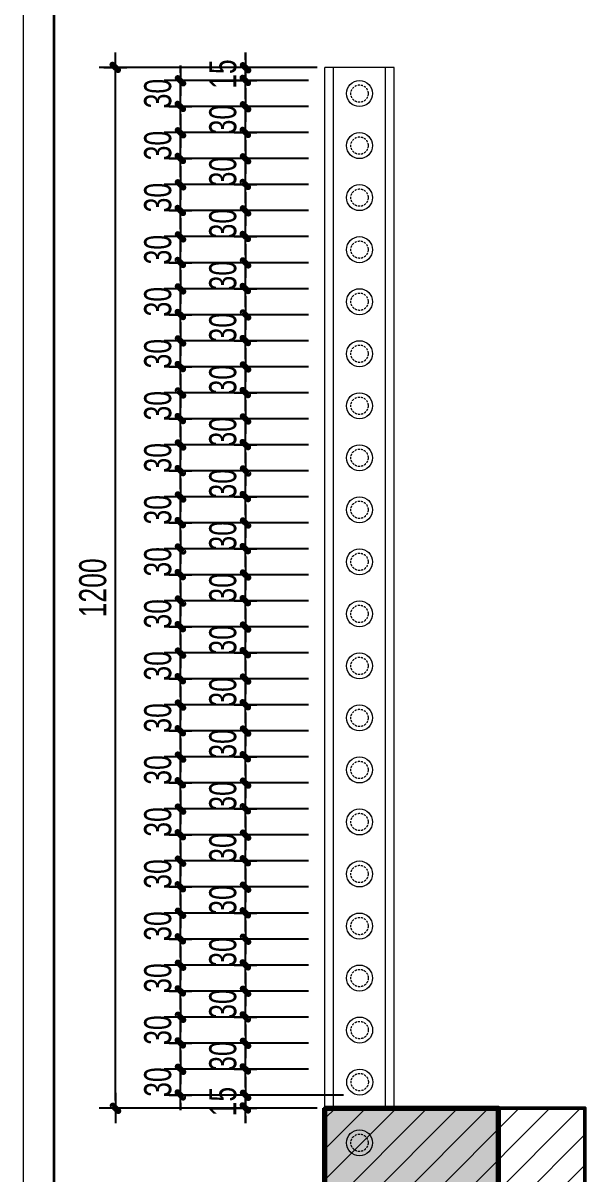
# Model space of a CAD drawing. Header units: inches. Extents: x 88947 to 296847, y 35049 to 161062.
# Drawn here: x 223304 to 224600, y 71814 to 74469 of the extents above; entities that cross this region are included whole.
import ezdxf

# ---------------------------------------------------------------- set-up
doc = ezdxf.new("R2010")
doc.units = ezdxf.units.IN
doc.header["$MEASUREMENT"] = 0
doc.header["$PDMODE"] = 1
doc.linetypes.add('HIDDEN', pattern=[0.375, 0.25, -0.125])
for name, color, linetype, lineweight in [('A-Dims', 145, 'Continuous', 25), ('A-Text', 30, 'Continuous', 9), ('A-Wall', 2, 'Continuous', 35), ('DIM', 7, 'Continuous', 25), ('HATCH', 8, 'Continuous', 5), ('KHUNG 1', 6, 'Continuous', 70), ('KHUNG 2', 144, 'Continuous', 18), ('THAY', 3, 'Continuous', 18), ('TUONG', 4, 'Continuous', 50)]:
    doc.layers.add(name, color=color, linetype=linetype, lineweight=lineweight)
doc.styles.add('VNI-HELVE-CONDENSE', font='VNARIAL.TTF', dxfattribs={"width": 0.7})
doc.dimstyles.new('TAS-25', dxfattribs={"dimscale": 25, "dimtxt": 2.5, "dimasz": 0.7, "dimexe": 1.5, "dimexo": 1.5, "dimgap": 0.8, "dimtad": 1, "dimdec": 0, "dimlfac": 0.5, "dimzin": 3, "dimdsep": 46, "dimtxsty": 'VNI-HELVE-CONDENSE', "dimblk": 'TICK', "dimcen": 2.5, "dimclrt": 71, "dimazin": 2, "dimtfac": 0.75, "dimtdec": 0, "dimtix": 1, "dimtmove": 2, "dimatfit": 2, "dimldrblk": 'TICK123', "dimfxl": 1.5, "dimtolj": 1, "dimtzin": 0, "dimarcsym": 0})

# ---------------------------------------------------------------- blocks, each defined once
blk = doc.blocks.new('TICK')
at = {"layer": 'A-Dims', "color": 1}
for p, q in [((-2, 0), (2, 0)), ((0, 1.5), (0, -1.5))]:
    blk.add_line(p, q, dxfattribs=at)
at = {"layer": 'A-Dims', "color": 1, "const_width": 0.788}
blk.add_lwpolyline([(-0.33, -0.35), (0.38, 0.38)], dxfattribs=at)
at = {"layer": 'A-Dims', "color": 1, "const_width": 0.394}
for points in [[(0.24, 0.52, -0.414214), (0.52, 0.52, -1)], [(0.52, 0.52, -0.414214), (0.52, 0.24, -1)], [(-0.47, -0.21, 0.414214), (-0.47, -0.49, 1)], [(-0.47, -0.49, 0.414214), (-0.19, -0.49, 1)]]:
    blk.add_lwpolyline(points, format="xyb", dxfattribs=at)
blk = doc.blocks.new('*D1655')
at = {"layer": 'Defpoints', "color": 0}
for p in [(223817.4, 71996.3), (224080.9, 71996.3), (224000.4, 71966.3)]:
    blk.add_point(p, dxfattribs=at)
at = {"layer": 'DIM', "color": 0, "lineweight": -2}
for p, q in [((223817.4, 72013.8), (223817.4, 72031.3)), ((224043.4, 71996.3), (223779.9, 71996.3)), ((223817.4, 71966.3), (223817.4, 71996.3)), ((223962.9, 71966.3), (223779.9, 71966.3)), ((223817.4, 71948.8), (223817.4, 71931.3))]:
    blk.add_line(p, q, dxfattribs=at)
at = {"layer": 'DIM', "color": 0, "lineweight": -2, "xscale": 17.5, "yscale": 17.5, "zscale": 17.5}
for p, rotation in [((223817.4, 71996.3), 270), ((223817.4, 71966.3), 90)]:
    blk.add_blockref('TICK', p, dxfattribs=dict(at, rotation=rotation))
at = {"layer": 'DIM', "color": 71, "insert": (223765.5, 71981.3), "char_height": 62.5, "attachment_point": 5, "rotation": 90, "style": 'VNI-HELVE-CONDENSE'}
blk.add_mtext('\\A1;15', dxfattribs=at)
blk = doc.blocks.new('TICK123')
at = {"layer": 'A-Dims', "color": 1}
blk.add_lwpolyline([(0.05, 0, 0, 0.84, 0), (-2.11, 0, 8.4, 8.4, 0)], format="xyseb", dxfattribs=at)
blk = doc.blocks.new('*D1656')
at = {"layer": 'Defpoints', "color": 0}
for p in [(223667.4, 72176.3), (224000.4, 72176.3), (224000.4, 72116.3)]:
    blk.add_point(p, dxfattribs=at)
at = {"layer": 'DIM', "color": 0, "lineweight": -2}
for p, q in [((223667.4, 72193.8), (223667.4, 72211.3)), ((223962.9, 72176.3), (223629.9, 72176.3)), ((223667.4, 72116.3), (223667.4, 72176.3)), ((223962.9, 72116.3), (223629.9, 72116.3)), ((223667.4, 72098.8), (223667.4, 72081.3))]:
    blk.add_line(p, q, dxfattribs=at)
at = {"layer": 'DIM', "color": 0, "lineweight": -2, "xscale": 17.5, "yscale": 17.5, "zscale": 17.5}
for p, rotation in [((223667.4, 72176.3), 270), ((223667.4, 72116.3), 90)]:
    blk.add_blockref('TICK', p, dxfattribs=dict(at, rotation=rotation))
at = {"layer": 'DIM', "color": 71, "insert": (223615.4, 72146.3), "char_height": 62.5, "attachment_point": 5, "rotation": 90, "style": 'VNI-HELVE-CONDENSE'}
blk.add_mtext('\\A1;30', dxfattribs=at)
blk = doc.blocks.new('*D1657')
at = {"layer": 'Defpoints', "color": 0}
for p in [(223817.4, 72236.3), (224000.4, 72236.3), (224000.4, 72176.3)]:
    blk.add_point(p, dxfattribs=at)
at = {"layer": 'DIM', "color": 0, "lineweight": -2}
for p, q in [((223817.4, 72253.8), (223817.4, 72271.3)), ((223962.9, 72236.3), (223779.9, 72236.3)), ((223817.4, 72176.3), (223817.4, 72236.3)), ((223962.9, 72176.3), (223779.9, 72176.3)), ((223817.4, 72158.8), (223817.4, 72141.3))]:
    blk.add_line(p, q, dxfattribs=at)
at = {"layer": 'DIM', "color": 0, "lineweight": -2, "xscale": 17.5, "yscale": 17.5, "zscale": 17.5}
for p, rotation in [((223817.4, 72236.3), 270), ((223817.4, 72176.3), 90)]:
    blk.add_blockref('TICK', p, dxfattribs=dict(at, rotation=rotation))
at = {"layer": 'DIM', "color": 71, "insert": (223765.4, 72206.3), "char_height": 62.5, "attachment_point": 5, "rotation": 90, "style": 'VNI-HELVE-CONDENSE'}
blk.add_mtext('\\A1;30', dxfattribs=at)
blk = doc.blocks.new('*D1658')
at = {"layer": 'Defpoints', "color": 0}
for p in [(223667.4, 72416.3), (224000.4, 72416.3), (224000.4, 72356.3)]:
    blk.add_point(p, dxfattribs=at)
at = {"layer": 'DIM', "color": 0, "lineweight": -2}
for p, q in [((223667.4, 72433.8), (223667.4, 72451.3)), ((223962.9, 72416.3), (223629.9, 72416.3)), ((223667.4, 72356.3), (223667.4, 72416.3)), ((223962.9, 72356.3), (223629.9, 72356.3)), ((223667.4, 72338.8), (223667.4, 72321.3))]:
    blk.add_line(p, q, dxfattribs=at)
at = {"layer": 'DIM', "color": 0, "lineweight": -2, "xscale": 17.5, "yscale": 17.5, "zscale": 17.5}
for p, rotation in [((223667.4, 72416.3), 270), ((223667.4, 72356.3), 90)]:
    blk.add_blockref('TICK', p, dxfattribs=dict(at, rotation=rotation))
at = {"layer": 'DIM', "color": 71, "insert": (223615.4, 72386.3), "char_height": 62.5, "attachment_point": 5, "rotation": 90, "style": 'VNI-HELVE-CONDENSE'}
blk.add_mtext('\\A1;30', dxfattribs=at)
blk = doc.blocks.new('*D1659')
at = {"layer": 'Defpoints', "color": 0}
for p in [(223817.4, 72476.3), (224000.4, 72476.3), (224000.4, 72416.3)]:
    blk.add_point(p, dxfattribs=at)
at = {"layer": 'DIM', "color": 0, "lineweight": -2}
for p, q in [((223817.4, 72493.8), (223817.4, 72511.3)), ((223962.9, 72476.3), (223779.9, 72476.3)), ((223817.4, 72416.3), (223817.4, 72476.3)), ((223962.9, 72416.3), (223779.9, 72416.3)), ((223817.4, 72398.8), (223817.4, 72381.3))]:
    blk.add_line(p, q, dxfattribs=at)
at = {"layer": 'DIM', "color": 0, "lineweight": -2, "xscale": 17.5, "yscale": 17.5, "zscale": 17.5}
for p, rotation in [((223817.4, 72476.3), 270), ((223817.4, 72416.3), 90)]:
    blk.add_blockref('TICK', p, dxfattribs=dict(at, rotation=rotation))
at = {"layer": 'DIM', "color": 71, "insert": (223765.4, 72446.3), "char_height": 62.5, "attachment_point": 5, "rotation": 90, "style": 'VNI-HELVE-CONDENSE'}
blk.add_mtext('\\A1;30', dxfattribs=at)
blk = doc.blocks.new('*D1660')
at = {"layer": 'Defpoints', "color": 0}
for p in [(223667.4, 72536.3), (224000.4, 72536.3), (224000.4, 72476.3)]:
    blk.add_point(p, dxfattribs=at)
at = {"layer": 'DIM', "color": 0, "lineweight": -2}
for p, q in [((223667.4, 72553.8), (223667.4, 72571.3)), ((223962.9, 72536.3), (223629.9, 72536.3)), ((223667.4, 72476.3), (223667.4, 72536.3)), ((223962.9, 72476.3), (223629.9, 72476.3)), ((223667.4, 72458.8), (223667.4, 72441.3))]:
    blk.add_line(p, q, dxfattribs=at)
at = {"layer": 'DIM', "color": 0, "lineweight": -2, "xscale": 17.5, "yscale": 17.5, "zscale": 17.5}
for p, rotation in [((223667.4, 72536.3), 270), ((223667.4, 72476.3), 90)]:
    blk.add_blockref('TICK', p, dxfattribs=dict(at, rotation=rotation))
at = {"layer": 'DIM', "color": 71, "insert": (223615.4, 72506.3), "char_height": 62.5, "attachment_point": 5, "rotation": 90, "style": 'VNI-HELVE-CONDENSE'}
blk.add_mtext('\\A1;30', dxfattribs=at)
blk = doc.blocks.new('*D1661')
at = {"layer": 'Defpoints', "color": 0}
for p in [(223817.4, 72596.3), (224000.4, 72596.3), (224000.4, 72536.3)]:
    blk.add_point(p, dxfattribs=at)
at = {"layer": 'DIM', "color": 0, "lineweight": -2}
for p, q in [((223817.4, 72613.8), (223817.4, 72631.3)), ((223962.9, 72596.3), (223779.9, 72596.3)), ((223817.4, 72536.3), (223817.4, 72596.3)), ((223962.9, 72536.3), (223779.9, 72536.3)), ((223817.4, 72518.8), (223817.4, 72501.3))]:
    blk.add_line(p, q, dxfattribs=at)
at = {"layer": 'DIM', "color": 0, "lineweight": -2, "xscale": 17.5, "yscale": 17.5, "zscale": 17.5}
for p, rotation in [((223817.4, 72596.3), 270), ((223817.4, 72536.3), 90)]:
    blk.add_blockref('TICK', p, dxfattribs=dict(at, rotation=rotation))
at = {"layer": 'DIM', "color": 71, "insert": (223765.4, 72566.3), "char_height": 62.5, "attachment_point": 5, "rotation": 90, "style": 'VNI-HELVE-CONDENSE'}
blk.add_mtext('\\A1;30', dxfattribs=at)
blk = doc.blocks.new('*D1662')
at = {"layer": 'Defpoints', "color": 0}
for p in [(223667.4, 72656.3), (224000.4, 72656.3), (224000.4, 72596.3)]:
    blk.add_point(p, dxfattribs=at)
at = {"layer": 'DIM', "color": 0, "lineweight": -2}
for p, q in [((223667.4, 72673.8), (223667.4, 72691.3)), ((223962.9, 72656.3), (223629.9, 72656.3)), ((223667.4, 72596.3), (223667.4, 72656.3)), ((223962.9, 72596.3), (223629.9, 72596.3)), ((223667.4, 72578.8), (223667.4, 72561.3))]:
    blk.add_line(p, q, dxfattribs=at)
at = {"layer": 'DIM', "color": 0, "lineweight": -2, "xscale": 17.5, "yscale": 17.5, "zscale": 17.5}
for p, rotation in [((223667.4, 72656.3), 270), ((223667.4, 72596.3), 90)]:
    blk.add_blockref('TICK', p, dxfattribs=dict(at, rotation=rotation))
at = {"layer": 'DIM', "color": 71, "insert": (223615.4, 72626.3), "char_height": 62.5, "attachment_point": 5, "rotation": 90, "style": 'VNI-HELVE-CONDENSE'}
blk.add_mtext('\\A1;30', dxfattribs=at)
blk = doc.blocks.new('*D1663')
at = {"layer": 'Defpoints', "color": 0}
for p in [(223817.4, 72716.3), (224000.4, 72716.3), (224000.4, 72656.3)]:
    blk.add_point(p, dxfattribs=at)
at = {"layer": 'DIM', "color": 0, "lineweight": -2}
for p, q in [((223817.4, 72733.8), (223817.4, 72751.3)), ((223962.9, 72716.3), (223779.9, 72716.3)), ((223817.4, 72656.3), (223817.4, 72716.3)), ((223962.9, 72656.3), (223779.9, 72656.3)), ((223817.4, 72638.8), (223817.4, 72621.3))]:
    blk.add_line(p, q, dxfattribs=at)
at = {"layer": 'DIM', "color": 0, "lineweight": -2, "xscale": 17.5, "yscale": 17.5, "zscale": 17.5}
for p, rotation in [((223817.4, 72716.3), 270), ((223817.4, 72656.3), 90)]:
    blk.add_blockref('TICK', p, dxfattribs=dict(at, rotation=rotation))
at = {"layer": 'DIM', "color": 71, "insert": (223765.4, 72686.3), "char_height": 62.5, "attachment_point": 5, "rotation": 90, "style": 'VNI-HELVE-CONDENSE'}
blk.add_mtext('\\A1;30', dxfattribs=at)
blk = doc.blocks.new('*D1664')
at = {"layer": 'Defpoints', "color": 0}
for p in [(223667.4, 72776.3), (224000.4, 72776.3), (224000.4, 72716.3)]:
    blk.add_point(p, dxfattribs=at)
at = {"layer": 'DIM', "color": 0, "lineweight": -2}
for p, q in [((223667.4, 72793.8), (223667.4, 72811.3)), ((223962.9, 72776.3), (223629.9, 72776.3)), ((223667.4, 72716.3), (223667.4, 72776.3)), ((223962.9, 72716.3), (223629.9, 72716.3)), ((223667.4, 72698.8), (223667.4, 72681.3))]:
    blk.add_line(p, q, dxfattribs=at)
at = {"layer": 'DIM', "color": 0, "lineweight": -2, "xscale": 17.5, "yscale": 17.5, "zscale": 17.5}
for p, rotation in [((223667.4, 72776.3), 270), ((223667.4, 72716.3), 90)]:
    blk.add_blockref('TICK', p, dxfattribs=dict(at, rotation=rotation))
at = {"layer": 'DIM', "color": 71, "insert": (223615.4, 72746.3), "char_height": 62.5, "attachment_point": 5, "rotation": 90, "style": 'VNI-HELVE-CONDENSE'}
blk.add_mtext('\\A1;30', dxfattribs=at)
blk = doc.blocks.new('*D1665')
at = {"layer": 'Defpoints', "color": 0}
for p in [(223817.4, 72836.3), (224000.4, 72836.3), (224000.4, 72776.3)]:
    blk.add_point(p, dxfattribs=at)
at = {"layer": 'DIM', "color": 0, "lineweight": -2}
for p, q in [((223817.4, 72853.8), (223817.4, 72871.3)), ((223962.9, 72836.3), (223779.9, 72836.3)), ((223817.4, 72776.3), (223817.4, 72836.3)), ((223962.9, 72776.3), (223779.9, 72776.3)), ((223817.4, 72758.8), (223817.4, 72741.3))]:
    blk.add_line(p, q, dxfattribs=at)
at = {"layer": 'DIM', "color": 0, "lineweight": -2, "xscale": 17.5, "yscale": 17.5, "zscale": 17.5}
for p, rotation in [((223817.4, 72836.3), 270), ((223817.4, 72776.3), 90)]:
    blk.add_blockref('TICK', p, dxfattribs=dict(at, rotation=rotation))
at = {"layer": 'DIM', "color": 71, "insert": (223765.4, 72806.3), "char_height": 62.5, "attachment_point": 5, "rotation": 90, "style": 'VNI-HELVE-CONDENSE'}
blk.add_mtext('\\A1;30', dxfattribs=at)
blk = doc.blocks.new('*D1666')
at = {"layer": 'Defpoints', "color": 0}
for p in [(223667.4, 72896.3), (224000.4, 72896.3), (224000.4, 72836.3)]:
    blk.add_point(p, dxfattribs=at)
at = {"layer": 'DIM', "color": 0, "lineweight": -2}
for p, q in [((223667.4, 72913.8), (223667.4, 72931.3)), ((223962.9, 72896.3), (223629.9, 72896.3)), ((223667.4, 72836.3), (223667.4, 72896.3)), ((223962.9, 72836.3), (223629.9, 72836.3)), ((223667.4, 72818.8), (223667.4, 72801.3))]:
    blk.add_line(p, q, dxfattribs=at)
at = {"layer": 'DIM', "color": 0, "lineweight": -2, "xscale": 17.5, "yscale": 17.5, "zscale": 17.5}
for p, rotation in [((223667.4, 72896.3), 270), ((223667.4, 72836.3), 90)]:
    blk.add_blockref('TICK', p, dxfattribs=dict(at, rotation=rotation))
at = {"layer": 'DIM', "color": 71, "insert": (223615.4, 72866.3), "char_height": 62.5, "attachment_point": 5, "rotation": 90, "style": 'VNI-HELVE-CONDENSE'}
blk.add_mtext('\\A1;30', dxfattribs=at)
blk = doc.blocks.new('*D1667')
at = {"layer": 'Defpoints', "color": 0}
for p in [(223817.4, 72956.3), (224000.4, 72956.3), (224000.4, 72896.3)]:
    blk.add_point(p, dxfattribs=at)
at = {"layer": 'DIM', "color": 0, "lineweight": -2}
for p, q in [((223817.4, 72973.8), (223817.4, 72991.3)), ((223962.9, 72956.3), (223779.9, 72956.3)), ((223817.4, 72896.3), (223817.4, 72956.3)), ((223962.9, 72896.3), (223779.9, 72896.3)), ((223817.4, 72878.8), (223817.4, 72861.3))]:
    blk.add_line(p, q, dxfattribs=at)
at = {"layer": 'DIM', "color": 0, "lineweight": -2, "xscale": 17.5, "yscale": 17.5, "zscale": 17.5}
for p, rotation in [((223817.4, 72956.3), 270), ((223817.4, 72896.3), 90)]:
    blk.add_blockref('TICK', p, dxfattribs=dict(at, rotation=rotation))
at = {"layer": 'DIM', "color": 71, "insert": (223765.4, 72926.3), "char_height": 62.5, "attachment_point": 5, "rotation": 90, "style": 'VNI-HELVE-CONDENSE'}
blk.add_mtext('\\A1;30', dxfattribs=at)
blk = doc.blocks.new('*D1668')
at = {"layer": 'Defpoints', "color": 0}
for p in [(223667.4, 73016.3), (224000.4, 73016.3), (224000.4, 72956.3)]:
    blk.add_point(p, dxfattribs=at)
at = {"layer": 'DIM', "color": 0, "lineweight": -2}
for p, q in [((223667.4, 73033.8), (223667.4, 73051.3)), ((223962.9, 73016.3), (223629.9, 73016.3)), ((223667.4, 72956.3), (223667.4, 73016.3)), ((223962.9, 72956.3), (223629.9, 72956.3)), ((223667.4, 72938.8), (223667.4, 72921.3))]:
    blk.add_line(p, q, dxfattribs=at)
at = {"layer": 'DIM', "color": 0, "lineweight": -2, "xscale": 17.5, "yscale": 17.5, "zscale": 17.5}
for p, rotation in [((223667.4, 73016.3), 270), ((223667.4, 72956.3), 90)]:
    blk.add_blockref('TICK', p, dxfattribs=dict(at, rotation=rotation))
at = {"layer": 'DIM', "color": 71, "insert": (223615.4, 72986.3), "char_height": 62.5, "attachment_point": 5, "rotation": 90, "style": 'VNI-HELVE-CONDENSE'}
blk.add_mtext('\\A1;30', dxfattribs=at)
blk = doc.blocks.new('*D1669')
at = {"layer": 'Defpoints', "color": 0}
for p in [(223817.4, 73076.3), (224000.4, 73076.3), (224000.4, 73016.3)]:
    blk.add_point(p, dxfattribs=at)
at = {"layer": 'DIM', "color": 0, "lineweight": -2}
for p, q in [((223817.4, 73093.8), (223817.4, 73111.3)), ((223962.9, 73076.3), (223779.9, 73076.3)), ((223817.4, 73016.3), (223817.4, 73076.3)), ((223962.9, 73016.3), (223779.9, 73016.3)), ((223817.4, 72998.8), (223817.4, 72981.3))]:
    blk.add_line(p, q, dxfattribs=at)
at = {"layer": 'DIM', "color": 0, "lineweight": -2, "xscale": 17.5, "yscale": 17.5, "zscale": 17.5}
for p, rotation in [((223817.4, 73076.3), 270), ((223817.4, 73016.3), 90)]:
    blk.add_blockref('TICK', p, dxfattribs=dict(at, rotation=rotation))
at = {"layer": 'DIM', "color": 71, "insert": (223765.4, 73046.3), "char_height": 62.5, "attachment_point": 5, "rotation": 90, "style": 'VNI-HELVE-CONDENSE'}
blk.add_mtext('\\A1;30', dxfattribs=at)
blk = doc.blocks.new('*D1670')
at = {"layer": 'Defpoints', "color": 0}
for p in [(223667.4, 73136.3), (224000.4, 73136.3), (224000.4, 73076.3)]:
    blk.add_point(p, dxfattribs=at)
at = {"layer": 'DIM', "color": 0, "lineweight": -2}
for p, q in [((223667.4, 73153.8), (223667.4, 73171.3)), ((223962.9, 73136.3), (223629.9, 73136.3)), ((223667.4, 73076.3), (223667.4, 73136.3)), ((223962.9, 73076.3), (223629.9, 73076.3)), ((223667.4, 73058.8), (223667.4, 73041.3))]:
    blk.add_line(p, q, dxfattribs=at)
at = {"layer": 'DIM', "color": 0, "lineweight": -2, "xscale": 17.5, "yscale": 17.5, "zscale": 17.5}
for p, rotation in [((223667.4, 73136.3), 270), ((223667.4, 73076.3), 90)]:
    blk.add_blockref('TICK', p, dxfattribs=dict(at, rotation=rotation))
at = {"layer": 'DIM', "color": 71, "insert": (223615.4, 73106.3), "char_height": 62.5, "attachment_point": 5, "rotation": 90, "style": 'VNI-HELVE-CONDENSE'}
blk.add_mtext('\\A1;30', dxfattribs=at)
blk = doc.blocks.new('*D1671')
at = {"layer": 'Defpoints', "color": 0}
for p in [(223817.4, 73196.3), (224000.4, 73196.3), (224000.4, 73136.3)]:
    blk.add_point(p, dxfattribs=at)
at = {"layer": 'DIM', "color": 0, "lineweight": -2}
for p, q in [((223817.4, 73213.8), (223817.4, 73231.3)), ((223962.9, 73196.3), (223779.9, 73196.3)), ((223817.4, 73136.3), (223817.4, 73196.3)), ((223962.9, 73136.3), (223779.9, 73136.3)), ((223817.4, 73118.8), (223817.4, 73101.3))]:
    blk.add_line(p, q, dxfattribs=at)
at = {"layer": 'DIM', "color": 0, "lineweight": -2, "xscale": 17.5, "yscale": 17.5, "zscale": 17.5}
for p, rotation in [((223817.4, 73196.3), 270), ((223817.4, 73136.3), 90)]:
    blk.add_blockref('TICK', p, dxfattribs=dict(at, rotation=rotation))
at = {"layer": 'DIM', "color": 71, "insert": (223765.4, 73166.3), "char_height": 62.5, "attachment_point": 5, "rotation": 90, "style": 'VNI-HELVE-CONDENSE'}
blk.add_mtext('\\A1;30', dxfattribs=at)
blk = doc.blocks.new('*D1672')
at = {"layer": 'Defpoints', "color": 0}
for p in [(223667.4, 73256.3), (224000.4, 73256.3), (224000.4, 73196.3)]:
    blk.add_point(p, dxfattribs=at)
at = {"layer": 'DIM', "color": 0, "lineweight": -2}
for p, q in [((223667.4, 73273.8), (223667.4, 73291.3)), ((223962.9, 73256.3), (223629.9, 73256.3)), ((223667.4, 73196.3), (223667.4, 73256.3)), ((223962.9, 73196.3), (223629.9, 73196.3)), ((223667.4, 73178.8), (223667.4, 73161.3))]:
    blk.add_line(p, q, dxfattribs=at)
at = {"layer": 'DIM', "color": 0, "lineweight": -2, "xscale": 17.5, "yscale": 17.5, "zscale": 17.5}
for p, rotation in [((223667.4, 73256.3), 270), ((223667.4, 73196.3), 90)]:
    blk.add_blockref('TICK', p, dxfattribs=dict(at, rotation=rotation))
at = {"layer": 'DIM', "color": 71, "insert": (223615.4, 73226.3), "char_height": 62.5, "attachment_point": 5, "rotation": 90, "style": 'VNI-HELVE-CONDENSE'}
blk.add_mtext('\\A1;30', dxfattribs=at)
blk = doc.blocks.new('*D1673')
at = {"layer": 'Defpoints', "color": 0}
for p in [(223817.4, 73316.3), (224000.4, 73316.3), (224000.4, 73256.3)]:
    blk.add_point(p, dxfattribs=at)
at = {"layer": 'DIM', "color": 0, "lineweight": -2}
for p, q in [((223817.4, 73333.8), (223817.4, 73351.3)), ((223962.9, 73316.3), (223779.9, 73316.3)), ((223817.4, 73256.3), (223817.4, 73316.3)), ((223962.9, 73256.3), (223779.9, 73256.3)), ((223817.4, 73238.8), (223817.4, 73221.3))]:
    blk.add_line(p, q, dxfattribs=at)
at = {"layer": 'DIM', "color": 0, "lineweight": -2, "xscale": 17.5, "yscale": 17.5, "zscale": 17.5}
for p, rotation in [((223817.4, 73316.3), 270), ((223817.4, 73256.3), 90)]:
    blk.add_blockref('TICK', p, dxfattribs=dict(at, rotation=rotation))
at = {"layer": 'DIM', "color": 71, "insert": (223765.4, 73286.3), "char_height": 62.5, "attachment_point": 5, "rotation": 90, "style": 'VNI-HELVE-CONDENSE'}
blk.add_mtext('\\A1;30', dxfattribs=at)
blk = doc.blocks.new('*D1674')
at = {"layer": 'Defpoints', "color": 0}
for p in [(223667.4, 73376.3), (224000.4, 73376.3), (224000.4, 73316.3)]:
    blk.add_point(p, dxfattribs=at)
at = {"layer": 'DIM', "color": 0, "lineweight": -2}
for p, q in [((223667.4, 73393.8), (223667.4, 73411.3)), ((223962.9, 73376.3), (223629.9, 73376.3)), ((223667.4, 73316.3), (223667.4, 73376.3)), ((223962.9, 73316.3), (223629.9, 73316.3)), ((223667.4, 73298.8), (223667.4, 73281.3))]:
    blk.add_line(p, q, dxfattribs=at)
at = {"layer": 'DIM', "color": 0, "lineweight": -2, "xscale": 17.5, "yscale": 17.5, "zscale": 17.5}
for p, rotation in [((223667.4, 73376.3), 270), ((223667.4, 73316.3), 90)]:
    blk.add_blockref('TICK', p, dxfattribs=dict(at, rotation=rotation))
at = {"layer": 'DIM', "color": 71, "insert": (223615.4, 73346.3), "char_height": 62.5, "attachment_point": 5, "rotation": 90, "style": 'VNI-HELVE-CONDENSE'}
blk.add_mtext('\\A1;30', dxfattribs=at)
blk = doc.blocks.new('*D1675')
at = {"layer": 'Defpoints', "color": 0}
for p in [(223817.4, 73436.3), (224000.4, 73436.3), (224000.4, 73376.3)]:
    blk.add_point(p, dxfattribs=at)
at = {"layer": 'DIM', "color": 0, "lineweight": -2}
for p, q in [((223817.4, 73453.8), (223817.4, 73471.3)), ((223962.9, 73436.3), (223779.9, 73436.3)), ((223817.4, 73376.3), (223817.4, 73436.3)), ((223962.9, 73376.3), (223779.9, 73376.3)), ((223817.4, 73358.8), (223817.4, 73341.3))]:
    blk.add_line(p, q, dxfattribs=at)
at = {"layer": 'DIM', "color": 0, "lineweight": -2, "xscale": 17.5, "yscale": 17.5, "zscale": 17.5}
for p, rotation in [((223817.4, 73436.3), 270), ((223817.4, 73376.3), 90)]:
    blk.add_blockref('TICK', p, dxfattribs=dict(at, rotation=rotation))
at = {"layer": 'DIM', "color": 71, "insert": (223765.4, 73406.3), "char_height": 62.5, "attachment_point": 5, "rotation": 90, "style": 'VNI-HELVE-CONDENSE'}
blk.add_mtext('\\A1;30', dxfattribs=at)
blk = doc.blocks.new('*D1676')
at = {"layer": 'Defpoints', "color": 0}
for p in [(223667.4, 73496.3), (224000.4, 73496.3), (224000.4, 73436.3)]:
    blk.add_point(p, dxfattribs=at)
at = {"layer": 'DIM', "color": 0, "lineweight": -2}
for p, q in [((223667.4, 73513.8), (223667.4, 73531.3)), ((223962.9, 73496.3), (223629.9, 73496.3)), ((223667.4, 73436.3), (223667.4, 73496.3)), ((223962.9, 73436.3), (223629.9, 73436.3)), ((223667.4, 73418.8), (223667.4, 73401.3))]:
    blk.add_line(p, q, dxfattribs=at)
at = {"layer": 'DIM', "color": 0, "lineweight": -2, "xscale": 17.5, "yscale": 17.5, "zscale": 17.5}
for p, rotation in [((223667.4, 73496.3), 270), ((223667.4, 73436.3), 90)]:
    blk.add_blockref('TICK', p, dxfattribs=dict(at, rotation=rotation))
at = {"layer": 'DIM', "color": 71, "insert": (223615.4, 73466.3), "char_height": 62.5, "attachment_point": 5, "rotation": 90, "style": 'VNI-HELVE-CONDENSE'}
blk.add_mtext('\\A1;30', dxfattribs=at)
blk = doc.blocks.new('*D1677')
at = {"layer": 'Defpoints', "color": 0}
for p in [(223817.4, 73556.3), (224000.4, 73556.3), (224000.4, 73496.3)]:
    blk.add_point(p, dxfattribs=at)
at = {"layer": 'DIM', "color": 0, "lineweight": -2}
for p, q in [((223817.4, 73573.8), (223817.4, 73591.3)), ((223962.9, 73556.3), (223779.9, 73556.3)), ((223817.4, 73496.3), (223817.4, 73556.3)), ((223962.9, 73496.3), (223779.9, 73496.3)), ((223817.4, 73478.8), (223817.4, 73461.3))]:
    blk.add_line(p, q, dxfattribs=at)
at = {"layer": 'DIM', "color": 0, "lineweight": -2, "xscale": 17.5, "yscale": 17.5, "zscale": 17.5}
for p, rotation in [((223817.4, 73556.3), 270), ((223817.4, 73496.3), 90)]:
    blk.add_blockref('TICK', p, dxfattribs=dict(at, rotation=rotation))
at = {"layer": 'DIM', "color": 71, "insert": (223765.4, 73526.3), "char_height": 62.5, "attachment_point": 5, "rotation": 90, "style": 'VNI-HELVE-CONDENSE'}
blk.add_mtext('\\A1;30', dxfattribs=at)
blk = doc.blocks.new('*D1678')
at = {"layer": 'Defpoints', "color": 0}
for p in [(223667.4, 73616.3), (224000.4, 73616.3), (224000.4, 73556.3)]:
    blk.add_point(p, dxfattribs=at)
at = {"layer": 'DIM', "color": 0, "lineweight": -2}
for p, q in [((223667.4, 73633.8), (223667.4, 73651.3)), ((223962.9, 73616.3), (223629.9, 73616.3)), ((223667.4, 73556.3), (223667.4, 73616.3)), ((223962.9, 73556.3), (223629.9, 73556.3)), ((223667.4, 73538.8), (223667.4, 73521.3))]:
    blk.add_line(p, q, dxfattribs=at)
at = {"layer": 'DIM', "color": 0, "lineweight": -2, "xscale": 17.5, "yscale": 17.5, "zscale": 17.5}
for p, rotation in [((223667.4, 73616.3), 270), ((223667.4, 73556.3), 90)]:
    blk.add_blockref('TICK', p, dxfattribs=dict(at, rotation=rotation))
at = {"layer": 'DIM', "color": 71, "insert": (223615.4, 73586.3), "char_height": 62.5, "attachment_point": 5, "rotation": 90, "style": 'VNI-HELVE-CONDENSE'}
blk.add_mtext('\\A1;30', dxfattribs=at)
blk = doc.blocks.new('*D1679')
at = {"layer": 'Defpoints', "color": 0}
for p in [(223817.4, 73676.3), (224000.4, 73676.3), (224000.4, 73616.3)]:
    blk.add_point(p, dxfattribs=at)
at = {"layer": 'DIM', "color": 0, "lineweight": -2}
for p, q in [((223817.4, 73693.8), (223817.4, 73711.3)), ((223962.9, 73676.3), (223779.9, 73676.3)), ((223817.4, 73616.3), (223817.4, 73676.3)), ((223962.9, 73616.3), (223779.9, 73616.3)), ((223817.4, 73598.8), (223817.4, 73581.3))]:
    blk.add_line(p, q, dxfattribs=at)
at = {"layer": 'DIM', "color": 0, "lineweight": -2, "xscale": 17.5, "yscale": 17.5, "zscale": 17.5}
for p, rotation in [((223817.4, 73676.3), 270), ((223817.4, 73616.3), 90)]:
    blk.add_blockref('TICK', p, dxfattribs=dict(at, rotation=rotation))
at = {"layer": 'DIM', "color": 71, "insert": (223765.4, 73646.3), "char_height": 62.5, "attachment_point": 5, "rotation": 90, "style": 'VNI-HELVE-CONDENSE'}
blk.add_mtext('\\A1;30', dxfattribs=at)
blk = doc.blocks.new('*D1680')
at = {"layer": 'Defpoints', "color": 0}
for p in [(223667.4, 73736.3), (224000.4, 73736.3), (224000.4, 73676.3)]:
    blk.add_point(p, dxfattribs=at)
at = {"layer": 'DIM', "color": 0, "lineweight": -2}
for p, q in [((223667.4, 73753.8), (223667.4, 73771.3)), ((223962.9, 73736.3), (223629.9, 73736.3)), ((223667.4, 73676.3), (223667.4, 73736.3)), ((223962.9, 73676.3), (223629.9, 73676.3)), ((223667.4, 73658.8), (223667.4, 73641.3))]:
    blk.add_line(p, q, dxfattribs=at)
at = {"layer": 'DIM', "color": 0, "lineweight": -2, "xscale": 17.5, "yscale": 17.5, "zscale": 17.5}
for p, rotation in [((223667.4, 73736.3), 270), ((223667.4, 73676.3), 90)]:
    blk.add_blockref('TICK', p, dxfattribs=dict(at, rotation=rotation))
at = {"layer": 'DIM', "color": 71, "insert": (223615.4, 73706.3), "char_height": 62.5, "attachment_point": 5, "rotation": 90, "style": 'VNI-HELVE-CONDENSE'}
blk.add_mtext('\\A1;30', dxfattribs=at)
blk = doc.blocks.new('*D1681')
at = {"layer": 'Defpoints', "color": 0}
for p in [(223817.4, 73796.3), (224000.4, 73796.3), (224000.4, 73736.3)]:
    blk.add_point(p, dxfattribs=at)
at = {"layer": 'DIM', "color": 0, "lineweight": -2}
for p, q in [((223817.4, 73813.8), (223817.4, 73831.3)), ((223962.9, 73796.3), (223779.9, 73796.3)), ((223817.4, 73736.3), (223817.4, 73796.3)), ((223962.9, 73736.3), (223779.9, 73736.3)), ((223817.4, 73718.8), (223817.4, 73701.3))]:
    blk.add_line(p, q, dxfattribs=at)
at = {"layer": 'DIM', "color": 0, "lineweight": -2, "xscale": 17.5, "yscale": 17.5, "zscale": 17.5}
for p, rotation in [((223817.4, 73796.3), 270), ((223817.4, 73736.3), 90)]:
    blk.add_blockref('TICK', p, dxfattribs=dict(at, rotation=rotation))
at = {"layer": 'DIM', "color": 71, "insert": (223765.4, 73766.3), "char_height": 62.5, "attachment_point": 5, "rotation": 90, "style": 'VNI-HELVE-CONDENSE'}
blk.add_mtext('\\A1;30', dxfattribs=at)
blk = doc.blocks.new('*D1682')
at = {"layer": 'Defpoints', "color": 0}
for p in [(223667.4, 73856.3), (224000.4, 73856.3), (224000.4, 73796.3)]:
    blk.add_point(p, dxfattribs=at)
at = {"layer": 'DIM', "color": 0, "lineweight": -2}
for p, q in [((223667.4, 73873.8), (223667.4, 73891.3)), ((223962.9, 73856.3), (223629.9, 73856.3)), ((223667.4, 73796.3), (223667.4, 73856.3)), ((223962.9, 73796.3), (223629.9, 73796.3)), ((223667.4, 73778.8), (223667.4, 73761.3))]:
    blk.add_line(p, q, dxfattribs=at)
at = {"layer": 'DIM', "color": 0, "lineweight": -2, "xscale": 17.5, "yscale": 17.5, "zscale": 17.5}
for p, rotation in [((223667.4, 73856.3), 270), ((223667.4, 73796.3), 90)]:
    blk.add_blockref('TICK', p, dxfattribs=dict(at, rotation=rotation))
at = {"layer": 'DIM', "color": 71, "insert": (223615.4, 73826.3), "char_height": 62.5, "attachment_point": 5, "rotation": 90, "style": 'VNI-HELVE-CONDENSE'}
blk.add_mtext('\\A1;30', dxfattribs=at)
blk = doc.blocks.new('*D1683')
at = {"layer": 'Defpoints', "color": 0}
for p in [(223817.4, 73916.3), (224000.4, 73916.3), (224000.4, 73856.3)]:
    blk.add_point(p, dxfattribs=at)
at = {"layer": 'DIM', "color": 0, "lineweight": -2}
for p, q in [((223817.4, 73933.8), (223817.4, 73951.3)), ((223962.9, 73916.3), (223779.9, 73916.3)), ((223817.4, 73856.3), (223817.4, 73916.3)), ((223962.9, 73856.3), (223779.9, 73856.3)), ((223817.4, 73838.8), (223817.4, 73821.3))]:
    blk.add_line(p, q, dxfattribs=at)
at = {"layer": 'DIM', "color": 0, "lineweight": -2, "xscale": 17.5, "yscale": 17.5, "zscale": 17.5}
for p, rotation in [((223817.4, 73916.3), 270), ((223817.4, 73856.3), 90)]:
    blk.add_blockref('TICK', p, dxfattribs=dict(at, rotation=rotation))
at = {"layer": 'DIM', "color": 71, "insert": (223765.4, 73886.3), "char_height": 62.5, "attachment_point": 5, "rotation": 90, "style": 'VNI-HELVE-CONDENSE'}
blk.add_mtext('\\A1;30', dxfattribs=at)
blk = doc.blocks.new('*D1684')
at = {"layer": 'Defpoints', "color": 0}
for p in [(223667.4, 73976.3), (224000.4, 73976.3), (224000.4, 73916.3)]:
    blk.add_point(p, dxfattribs=at)
at = {"layer": 'DIM', "color": 0, "lineweight": -2}
for p, q in [((223667.4, 73993.8), (223667.4, 74011.3)), ((223962.9, 73976.3), (223629.9, 73976.3)), ((223667.4, 73916.3), (223667.4, 73976.3)), ((223962.9, 73916.3), (223629.9, 73916.3)), ((223667.4, 73898.8), (223667.4, 73881.3))]:
    blk.add_line(p, q, dxfattribs=at)
at = {"layer": 'DIM', "color": 0, "lineweight": -2, "xscale": 17.5, "yscale": 17.5, "zscale": 17.5}
for p, rotation in [((223667.4, 73976.3), 270), ((223667.4, 73916.3), 90)]:
    blk.add_blockref('TICK', p, dxfattribs=dict(at, rotation=rotation))
at = {"layer": 'DIM', "color": 71, "insert": (223615.4, 73946.3), "char_height": 62.5, "attachment_point": 5, "rotation": 90, "style": 'VNI-HELVE-CONDENSE'}
blk.add_mtext('\\A1;30', dxfattribs=at)
blk = doc.blocks.new('*D1685')
at = {"layer": 'Defpoints', "color": 0}
for p in [(223817.4, 74036.3), (224000.4, 74036.3), (224000.4, 73976.3)]:
    blk.add_point(p, dxfattribs=at)
at = {"layer": 'DIM', "color": 0, "lineweight": -2}
for p, q in [((223817.4, 74053.8), (223817.4, 74071.3)), ((223962.9, 74036.3), (223779.9, 74036.3)), ((223817.4, 73976.3), (223817.4, 74036.3)), ((223962.9, 73976.3), (223779.9, 73976.3)), ((223817.4, 73958.8), (223817.4, 73941.3))]:
    blk.add_line(p, q, dxfattribs=at)
at = {"layer": 'DIM', "color": 0, "lineweight": -2, "xscale": 17.5, "yscale": 17.5, "zscale": 17.5}
for p, rotation in [((223817.4, 74036.3), 270), ((223817.4, 73976.3), 90)]:
    blk.add_blockref('TICK', p, dxfattribs=dict(at, rotation=rotation))
at = {"layer": 'DIM', "color": 71, "insert": (223765.4, 74006.3), "char_height": 62.5, "attachment_point": 5, "rotation": 90, "style": 'VNI-HELVE-CONDENSE'}
blk.add_mtext('\\A1;30', dxfattribs=at)
blk = doc.blocks.new('*D1686')
at = {"layer": 'Defpoints', "color": 0}
for p in [(223667.4, 74096.3), (224000.4, 74096.3), (224000.4, 74036.3)]:
    blk.add_point(p, dxfattribs=at)
at = {"layer": 'DIM', "color": 0, "lineweight": -2}
for p, q in [((223667.4, 74113.8), (223667.4, 74131.3)), ((223962.9, 74096.3), (223629.9, 74096.3)), ((223667.4, 74036.3), (223667.4, 74096.3)), ((223962.9, 74036.3), (223629.9, 74036.3)), ((223667.4, 74018.8), (223667.4, 74001.3))]:
    blk.add_line(p, q, dxfattribs=at)
at = {"layer": 'DIM', "color": 0, "lineweight": -2, "xscale": 17.5, "yscale": 17.5, "zscale": 17.5}
for p, rotation in [((223667.4, 74096.3), 270), ((223667.4, 74036.3), 90)]:
    blk.add_blockref('TICK', p, dxfattribs=dict(at, rotation=rotation))
at = {"layer": 'DIM', "color": 71, "insert": (223615.4, 74066.3), "char_height": 62.5, "attachment_point": 5, "rotation": 90, "style": 'VNI-HELVE-CONDENSE'}
blk.add_mtext('\\A1;30', dxfattribs=at)
blk = doc.blocks.new('*D1687')
at = {"layer": 'Defpoints', "color": 0}
for p in [(223817.4, 74156.3), (224000.4, 74156.3), (224000.4, 74096.3)]:
    blk.add_point(p, dxfattribs=at)
at = {"layer": 'DIM', "color": 0, "lineweight": -2}
for p, q in [((223817.4, 74173.8), (223817.4, 74191.3)), ((223962.9, 74156.3), (223779.9, 74156.3)), ((223817.4, 74096.3), (223817.4, 74156.3)), ((223962.9, 74096.3), (223779.9, 74096.3)), ((223817.4, 74078.8), (223817.4, 74061.3))]:
    blk.add_line(p, q, dxfattribs=at)
at = {"layer": 'DIM', "color": 0, "lineweight": -2, "xscale": 17.5, "yscale": 17.5, "zscale": 17.5}
for p, rotation in [((223817.4, 74156.3), 270), ((223817.4, 74096.3), 90)]:
    blk.add_blockref('TICK', p, dxfattribs=dict(at, rotation=rotation))
at = {"layer": 'DIM', "color": 71, "insert": (223765.4, 74126.3), "char_height": 62.5, "attachment_point": 5, "rotation": 90, "style": 'VNI-HELVE-CONDENSE'}
blk.add_mtext('\\A1;30', dxfattribs=at)
blk = doc.blocks.new('*D1688')
at = {"layer": 'Defpoints', "color": 0}
for p in [(223667.4, 74216.3), (224000.4, 74216.3), (224000.4, 74156.3)]:
    blk.add_point(p, dxfattribs=at)
at = {"layer": 'DIM', "color": 0, "lineweight": -2}
for p, q in [((223667.4, 74233.8), (223667.4, 74251.3)), ((223962.9, 74216.3), (223629.9, 74216.3)), ((223667.4, 74156.3), (223667.4, 74216.3)), ((223962.9, 74156.3), (223629.9, 74156.3)), ((223667.4, 74138.8), (223667.4, 74121.3))]:
    blk.add_line(p, q, dxfattribs=at)
at = {"layer": 'DIM', "color": 0, "lineweight": -2, "xscale": 17.5, "yscale": 17.5, "zscale": 17.5}
for p, rotation in [((223667.4, 74216.3), 270), ((223667.4, 74156.3), 90)]:
    blk.add_blockref('TICK', p, dxfattribs=dict(at, rotation=rotation))
at = {"layer": 'DIM', "color": 71, "insert": (223615.4, 74186.3), "char_height": 62.5, "attachment_point": 5, "rotation": 90, "style": 'VNI-HELVE-CONDENSE'}
blk.add_mtext('\\A1;30', dxfattribs=at)
blk = doc.blocks.new('*D1689')
at = {"layer": 'Defpoints', "color": 0}
for p in [(223817.4, 74276.3), (224000.4, 74276.3), (224000.4, 74216.3)]:
    blk.add_point(p, dxfattribs=at)
at = {"layer": 'DIM', "color": 0, "lineweight": -2}
for p, q in [((223817.4, 74293.8), (223817.4, 74311.3)), ((223962.9, 74276.3), (223779.9, 74276.3)), ((223817.4, 74216.3), (223817.4, 74276.3)), ((223962.9, 74216.3), (223779.9, 74216.3)), ((223817.4, 74198.8), (223817.4, 74181.3))]:
    blk.add_line(p, q, dxfattribs=at)
at = {"layer": 'DIM', "color": 0, "lineweight": -2, "xscale": 17.5, "yscale": 17.5, "zscale": 17.5}
for p, rotation in [((223817.4, 74276.3), 270), ((223817.4, 74216.3), 90)]:
    blk.add_blockref('TICK', p, dxfattribs=dict(at, rotation=rotation))
at = {"layer": 'DIM', "color": 71, "insert": (223765.4, 74246.3), "char_height": 62.5, "attachment_point": 5, "rotation": 90, "style": 'VNI-HELVE-CONDENSE'}
blk.add_mtext('\\A1;30', dxfattribs=at)
blk = doc.blocks.new('*D1707')
at = {"layer": 'Defpoints', "color": 0}
for p in [(223517.4, 74366.3), (224020.4, 74366.3), (224020.4, 71966.3)]:
    blk.add_point(p, dxfattribs=at)
at = {"layer": 'DIM', "color": 0, "lineweight": -2}
for p, q in [((223982.9, 74366.3), (223479.9, 74366.3)), ((223517.4, 71983.8), (223517.4, 74348.8)), ((223982.9, 71966.3), (223479.9, 71966.3))]:
    blk.add_line(p, q, dxfattribs=at)
at = {"layer": 'DIM', "color": 0, "lineweight": -2, "xscale": 17.5, "yscale": 17.5, "zscale": 17.5}
for p, rotation in [((223517.4, 74366.3), 90), ((223517.4, 71966.3), 270)]:
    blk.add_blockref('TICK', p, dxfattribs=dict(at, rotation=rotation))
at = {"layer": 'DIM', "color": 71, "insert": (223465.5, 73166.3), "char_height": 62.5, "attachment_point": 5, "rotation": 90, "style": 'VNI-HELVE-CONDENSE'}
blk.add_mtext('\\A1;1200', dxfattribs=at)
blk = doc.blocks.new('khung ten')
at = {"layer": 'A-Wall', "ltscale": 0.7}
blk.add_lwpolyline([(267204.1, -219099.4), (305804.1, -219099.4), (305804.1, -190799.4), (267204.1, -190799.4)], close=True, dxfattribs=at)
at = {"layer": 'KHUNG 2', "ltscale": 0.7}
blk.add_lwpolyline([(267004.1, -219299.4), (306004.1, -219299.4), (306004.1, -190599.4), (267004.1, -190599.4)], close=True, dxfattribs=at)
blk = doc.blocks.new('A$C03A4483D')
at = {"layer": 'HATCH'}
h = blk.add_hatch(dxfattribs=at)
h.set_pattern_fill('ANSI31', color=256, scale=200, style=0)
h.set_pattern_definition([(45, (1e-08, -1500), (-17.6777, 17.6777), [])])
h.paths.add_polyline_path([(200, -2000), (-100, -2000), (-100, -1200), (200, -1200)])
at = {"layer": 'KHUNG 1'}
blk.add_lwpolyline([(-100, -1200), (100, -1200), (100, -1400), (-100, -1400)], close=True, dxfattribs=at)
blk.add_solid([(-100, -1400), (100, -1400), (-100, -1200), (100, -1200)], dxfattribs=at)
at = {"layer": 'TUONG'}
blk.add_lwpolyline([(200, -2000), (-100, -2000), (-100, -1200), (200, -1200)], close=True, dxfattribs=at)
blk = doc.blocks.new('*D2304')
at = {"layer": 'Defpoints', "color": 0}
for p in [(223667.4, 72296.3), (224000.4, 72296.3), (224000.4, 72236.3)]:
    blk.add_point(p, dxfattribs=at)
at = {"layer": 'DIM', "color": 0, "lineweight": -2}
for p, q in [((223667.4, 72313.8), (223667.4, 72331.3)), ((223962.9, 72296.3), (223629.9, 72296.3)), ((223667.4, 72236.3), (223667.4, 72296.3)), ((223962.9, 72236.3), (223629.9, 72236.3)), ((223667.4, 72218.8), (223667.4, 72201.3))]:
    blk.add_line(p, q, dxfattribs=at)
at = {"layer": 'DIM', "color": 0, "lineweight": -2, "xscale": 17.5, "yscale": 17.5, "zscale": 17.5}
for p, rotation in [((223667.4, 72296.3), 270), ((223667.4, 72236.3), 90)]:
    blk.add_blockref('TICK', p, dxfattribs=dict(at, rotation=rotation))
at = {"layer": 'DIM', "color": 71, "insert": (223615.4, 72266.3), "char_height": 62.5, "attachment_point": 5, "rotation": 90, "style": 'VNI-HELVE-CONDENSE'}
blk.add_mtext('\\A1;30', dxfattribs=at)
blk = doc.blocks.new('*D2305')
at = {"layer": 'Defpoints', "color": 0}
for p in [(223817.4, 72356.3), (224000.4, 72356.3), (224000.4, 72296.3)]:
    blk.add_point(p, dxfattribs=at)
at = {"layer": 'DIM', "color": 0, "lineweight": -2}
for p, q in [((223817.4, 72373.8), (223817.4, 72391.3)), ((223962.9, 72356.3), (223779.9, 72356.3)), ((223817.4, 72296.3), (223817.4, 72356.3)), ((223962.9, 72296.3), (223779.9, 72296.3)), ((223817.4, 72278.8), (223817.4, 72261.3))]:
    blk.add_line(p, q, dxfattribs=at)
at = {"layer": 'DIM', "color": 0, "lineweight": -2, "xscale": 17.5, "yscale": 17.5, "zscale": 17.5}
for p, rotation in [((223817.4, 72356.3), 270), ((223817.4, 72296.3), 90)]:
    blk.add_blockref('TICK', p, dxfattribs=dict(at, rotation=rotation))
at = {"layer": 'DIM', "color": 71, "insert": (223765.4, 72326.3), "char_height": 62.5, "attachment_point": 5, "rotation": 90, "style": 'VNI-HELVE-CONDENSE'}
blk.add_mtext('\\A1;30', dxfattribs=at)
blk = doc.blocks.new('*D2306')
at = {"layer": 'Defpoints', "color": 0}
for p in [(223817.4, 72116.3), (224000.4, 72116.3), (224000.4, 72056.3)]:
    blk.add_point(p, dxfattribs=at)
at = {"layer": 'DIM', "color": 0, "lineweight": -2}
for p, q in [((223817.4, 72133.8), (223817.4, 72151.3)), ((223962.9, 72116.3), (223779.9, 72116.3)), ((223817.4, 72056.3), (223817.4, 72116.3)), ((223962.9, 72056.3), (223779.9, 72056.3)), ((223817.4, 72038.8), (223817.4, 72021.3))]:
    blk.add_line(p, q, dxfattribs=at)
at = {"layer": 'DIM', "color": 0, "lineweight": -2, "xscale": 17.5, "yscale": 17.5, "zscale": 17.5}
for p, rotation in [((223817.4, 72116.3), 270), ((223817.4, 72056.3), 90)]:
    blk.add_blockref('TICK', p, dxfattribs=dict(at, rotation=rotation))
at = {"layer": 'DIM', "color": 71, "insert": (223765.4, 72086.3), "char_height": 62.5, "attachment_point": 5, "rotation": 90, "style": 'VNI-HELVE-CONDENSE'}
blk.add_mtext('\\A1;30', dxfattribs=at)
blk = doc.blocks.new('*D2307')
at = {"layer": 'Defpoints', "color": 0}
for p in [(223667.4, 72056.3), (224000.4, 72056.3), (224000.4, 71996.3)]:
    blk.add_point(p, dxfattribs=at)
at = {"layer": 'DIM', "color": 0, "lineweight": -2}
for p, q in [((223667.4, 72073.8), (223667.4, 72091.3)), ((223962.9, 72056.3), (223629.9, 72056.3)), ((223667.4, 71996.3), (223667.4, 72056.3)), ((223962.9, 71996.3), (223629.9, 71996.3)), ((223667.4, 71978.8), (223667.4, 71961.3))]:
    blk.add_line(p, q, dxfattribs=at)
at = {"layer": 'DIM', "color": 0, "lineweight": -2, "xscale": 17.5, "yscale": 17.5, "zscale": 17.5}
for p, rotation in [((223667.4, 72056.3), 270), ((223667.4, 71996.3), 90)]:
    blk.add_blockref('TICK', p, dxfattribs=dict(at, rotation=rotation))
at = {"layer": 'DIM', "color": 71, "insert": (223615.4, 72026.3), "char_height": 62.5, "attachment_point": 5, "rotation": 90, "style": 'VNI-HELVE-CONDENSE'}
blk.add_mtext('\\A1;30', dxfattribs=at)
blk = doc.blocks.new('*D2308')
at = {"layer": 'Defpoints', "color": 0}
for p in [(223667.4, 74336.3), (224000.4, 74336.3), (224000.4, 74276.3)]:
    blk.add_point(p, dxfattribs=at)
at = {"layer": 'DIM', "color": 0, "lineweight": -2}
for p, q in [((223667.4, 74353.8), (223667.4, 74371.3)), ((223962.9, 74336.3), (223629.9, 74336.3)), ((223667.4, 74276.3), (223667.4, 74336.3)), ((223962.9, 74276.3), (223629.9, 74276.3)), ((223667.4, 74258.8), (223667.4, 74241.3))]:
    blk.add_line(p, q, dxfattribs=at)
at = {"layer": 'DIM', "color": 0, "lineweight": -2, "xscale": 17.5, "yscale": 17.5, "zscale": 17.5}
for p, rotation in [((223667.4, 74336.3), 270), ((223667.4, 74276.3), 90)]:
    blk.add_blockref('TICK', p, dxfattribs=dict(at, rotation=rotation))
at = {"layer": 'DIM', "color": 71, "insert": (223615.4, 74306.3), "char_height": 62.5, "attachment_point": 5, "rotation": 90, "style": 'VNI-HELVE-CONDENSE'}
blk.add_mtext('\\A1;30', dxfattribs=at)
blk = doc.blocks.new('*D2309')
at = {"layer": 'Defpoints', "color": 0}
for p in [(223817.4, 74366.3), (224000.4, 74366.3), (224000.4, 74336.3)]:
    blk.add_point(p, dxfattribs=at)
at = {"layer": 'DIM', "color": 0, "lineweight": -2}
for p, q in [((223817.4, 74383.8), (223817.4, 74401.3)), ((223962.9, 74366.3), (223779.9, 74366.3)), ((223817.4, 74336.3), (223817.4, 74366.3)), ((223962.9, 74336.3), (223779.9, 74336.3)), ((223817.4, 74318.8), (223817.4, 74301.3))]:
    blk.add_line(p, q, dxfattribs=at)
at = {"layer": 'DIM', "color": 0, "lineweight": -2, "xscale": 17.5, "yscale": 17.5, "zscale": 17.5}
for p, rotation in [((223817.4, 74366.3), 270), ((223817.4, 74336.3), 90)]:
    blk.add_blockref('TICK', p, dxfattribs=dict(at, rotation=rotation))
at = {"layer": 'DIM', "color": 71, "insert": (223765.5, 74351.3), "char_height": 62.5, "attachment_point": 5, "rotation": 90, "style": 'VNI-HELVE-CONDENSE'}
blk.add_mtext('\\A1;15', dxfattribs=at)

msp = doc.modelspace()

# ---------------------------------------------------------------- linework, layer by layer
at = {"layer": 'THAY'}
for points in [[(224000.4, 71566.3), (224000.4, 74366.3)], [(224160.4, 74366.3), (224000.4, 74366.3)], [(224020.4, 71966.3), (224020.4, 74366.3)], [(224140.4, 71966.3), (224140.4, 74366.3)], [(224160.4, 71966.3), (224160.4, 74366.3)]]:
    msp.add_lwpolyline(points, dxfattribs=at)
for centre in [(224080.4, 74306.3), (224080.4, 74186.3), (224080.4, 74066.3), (224080.4, 73946.3), (224080.4, 73826.3), (224080.4, 73706.3), (224080.4, 73586.3), (224080.4, 73466.3), (224080.4, 73346.3), (224080.4, 73226.3), (224080.4, 73106.3), (224080.4, 72986.3), (224080.4, 72866.3), (224080.4, 72746.3), (224080.4, 72626.3), (224080.4, 72506.3), (224080.4, 72386.3), (224080.5, 72266.3), (224080.7, 72146.3), (224080.9, 72026.3), (224080.4, 71886.3)]:
    msp.add_circle(centre, 30, dxfattribs=at)
at = {"layer": 'THAY', "linetype": 'HIDDEN', "ltscale": 20}
for centre in [(224080.4, 74306.3), (224080.4, 74186.3), (224080.4, 74066.3), (224080.4, 73946.3), (224080.4, 73826.3), (224080.4, 73706.3), (224080.4, 73586.3), (224080.4, 73466.3), (224080.4, 73346.3), (224080.4, 73226.3), (224080.4, 73106.3), (224080.4, 72986.3), (224080.4, 72866.3), (224080.4, 72746.3), (224080.4, 72626.3), (224080.4, 72506.3), (224080.4, 72386.3), (224080.5, 72266.3), (224080.7, 72146.3), (224080.9, 72026.3), (224080.4, 71886.3)]:
    msp.add_circle(centre, 20, dxfattribs=at)

# ---------------------------------------------------------------- block references
at = {"layer": 'A-Text', "xscale": 0.3535714285681024, "yscale": 0.3535714286845177, "zscale": 0.3535714286832132}
msp.add_blockref('khung ten', (128899.4, 144353.1), dxfattribs=at)
at = {"layer": 'TUONG', "xscale": 2, "yscale": 2, "zscale": 2}
msp.add_blockref('A$C03A4483D', (224200.4, 74366.3), dxfattribs=at)

# ---------------------------------------------------------------- dimensions: what is measured, and where the dimension line sits
at = {"layer": 'DIM'}
for base, p1, p2, picture, middle in [((223517.4, 74366.3), (224020.4, 71966.3), (224020.4, 74366.3), '*D1707', (223465.5, 73166.3)), ((223817.4, 74366.3), (224000.4, 74336.3), (224000.4, 74366.3), '*D2309', (223765.5, 74351.3)), ((223667.4, 74336.3), (224000.4, 74276.3), (224000.4, 74336.3), '*D2308', (223615.4, 74306.3)), ((223817.4, 74276.3), (224000.4, 74216.3), (224000.4, 74276.3), '*D1689', (223765.4, 74246.3)), ((223667.4, 74216.3), (224000.4, 74156.3), (224000.4, 74216.3), '*D1688', (223615.4, 74186.3)), ((223817.4, 74156.3), (224000.4, 74096.3), (224000.4, 74156.3), '*D1687', (223765.4, 74126.3)), ((223667.4, 74096.3), (224000.4, 74036.3), (224000.4, 74096.3), '*D1686', (223615.4, 74066.3)), ((223817.4, 74036.3), (224000.4, 73976.3), (224000.4, 74036.3), '*D1685', (223765.4, 74006.3)), ((223667.4, 73976.3), (224000.4, 73916.3), (224000.4, 73976.3), '*D1684', (223615.4, 73946.3)), ((223817.4, 73916.3), (224000.4, 73856.3), (224000.4, 73916.3), '*D1683', (223765.4, 73886.3)), ((223667.4, 73856.3), (224000.4, 73796.3), (224000.4, 73856.3), '*D1682', (223615.4, 73826.3)), ((223817.4, 73796.3), (224000.4, 73736.3), (224000.4, 73796.3), '*D1681', (223765.4, 73766.3)), ((223667.4, 73736.3), (224000.4, 73676.3), (224000.4, 73736.3), '*D1680', (223615.4, 73706.3)), ((223817.4, 73676.3), (224000.4, 73616.3), (224000.4, 73676.3), '*D1679', (223765.4, 73646.3)), ((223667.4, 73616.3), (224000.4, 73556.3), (224000.4, 73616.3), '*D1678', (223615.4, 73586.3)), ((223817.4, 73556.3), (224000.4, 73496.3), (224000.4, 73556.3), '*D1677', (223765.4, 73526.3)), ((223667.4, 73496.3), (224000.4, 73436.3), (224000.4, 73496.3), '*D1676', (223615.4, 73466.3)), ((223817.4, 73436.3), (224000.4, 73376.3), (224000.4, 73436.3), '*D1675', (223765.4, 73406.3)), ((223667.4, 73376.3), (224000.4, 73316.3), (224000.4, 73376.3), '*D1674', (223615.4, 73346.3)), ((223817.4, 73316.3), (224000.4, 73256.3), (224000.4, 73316.3), '*D1673', (223765.4, 73286.3)), ((223667.4, 73256.3), (224000.4, 73196.3), (224000.4, 73256.3), '*D1672', (223615.4, 73226.3)), ((223817.4, 73196.3), (224000.4, 73136.3), (224000.4, 73196.3), '*D1671', (223765.4, 73166.3)), ((223667.4, 73136.3), (224000.4, 73076.3), (224000.4, 73136.3), '*D1670', (223615.4, 73106.3)), ((223817.4, 73076.3), (224000.4, 73016.3), (224000.4, 73076.3), '*D1669', (223765.4, 73046.3)), ((223667.4, 73016.3), (224000.4, 72956.3), (224000.4, 73016.3), '*D1668', (223615.4, 72986.3)), ((223817.4, 72956.3), (224000.4, 72896.3), (224000.4, 72956.3), '*D1667', (223765.4, 72926.3)), ((223667.4, 72896.3), (224000.4, 72836.3), (224000.4, 72896.3), '*D1666', (223615.4, 72866.3)), ((223817.4, 72836.3), (224000.4, 72776.3), (224000.4, 72836.3), '*D1665', (223765.4, 72806.3)), ((223667.4, 72776.3), (224000.4, 72716.3), (224000.4, 72776.3), '*D1664', (223615.4, 72746.3)), ((223817.4, 72716.3), (224000.4, 72656.3), (224000.4, 72716.3), '*D1663', (223765.4, 72686.3)), ((223667.4, 72656.3), (224000.4, 72596.3), (224000.4, 72656.3), '*D1662', (223615.4, 72626.3)), ((223817.4, 72596.3), (224000.4, 72536.3), (224000.4, 72596.3), '*D1661', (223765.4, 72566.3)), ((223667.4, 72536.3), (224000.4, 72476.3), (224000.4, 72536.3), '*D1660', (223615.4, 72506.3)), ((223817.4, 72476.3), (224000.4, 72416.3), (224000.4, 72476.3), '*D1659', (223765.4, 72446.3)), ((223667.4, 72416.3), (224000.4, 72356.3), (224000.4, 72416.3), '*D1658', (223615.4, 72386.3)), ((223817.4, 72356.3), (224000.4, 72296.3), (224000.4, 72356.3), '*D2305', (223765.4, 72326.3)), ((223667.4, 72296.3), (224000.4, 72236.3), (224000.4, 72296.3), '*D2304', (223615.4, 72266.3)), ((223817.4, 72236.3), (224000.4, 72176.3), (224000.4, 72236.3), '*D1657', (223765.4, 72206.3)), ((223667.4, 72176.3), (224000.4, 72116.3), (224000.4, 72176.3), '*D1656', (223615.4, 72146.3)), ((223817.4, 72116.3), (224000.4, 72056.3), (224000.4, 72116.3), '*D2306', (223765.4, 72086.3)), ((223667.4, 72056.3), (224000.4, 71996.3), (224000.4, 72056.3), '*D2307', (223615.4, 72026.3)), ((223817.4, 71996.3), (224000.4, 71966.3), (224080.9, 71996.3), '*D1655', (223765.5, 71981.3))]:
    dim = msp.add_linear_dim(base=base, p1=p1, p2=p2, angle=90, dimstyle='TAS-25', dxfattribs=at)
    dim.commit()
    dim.dimension.update_dxf_attribs({"geometry": picture, "text_midpoint": middle})

doc.saveas('drawing.dxf')
